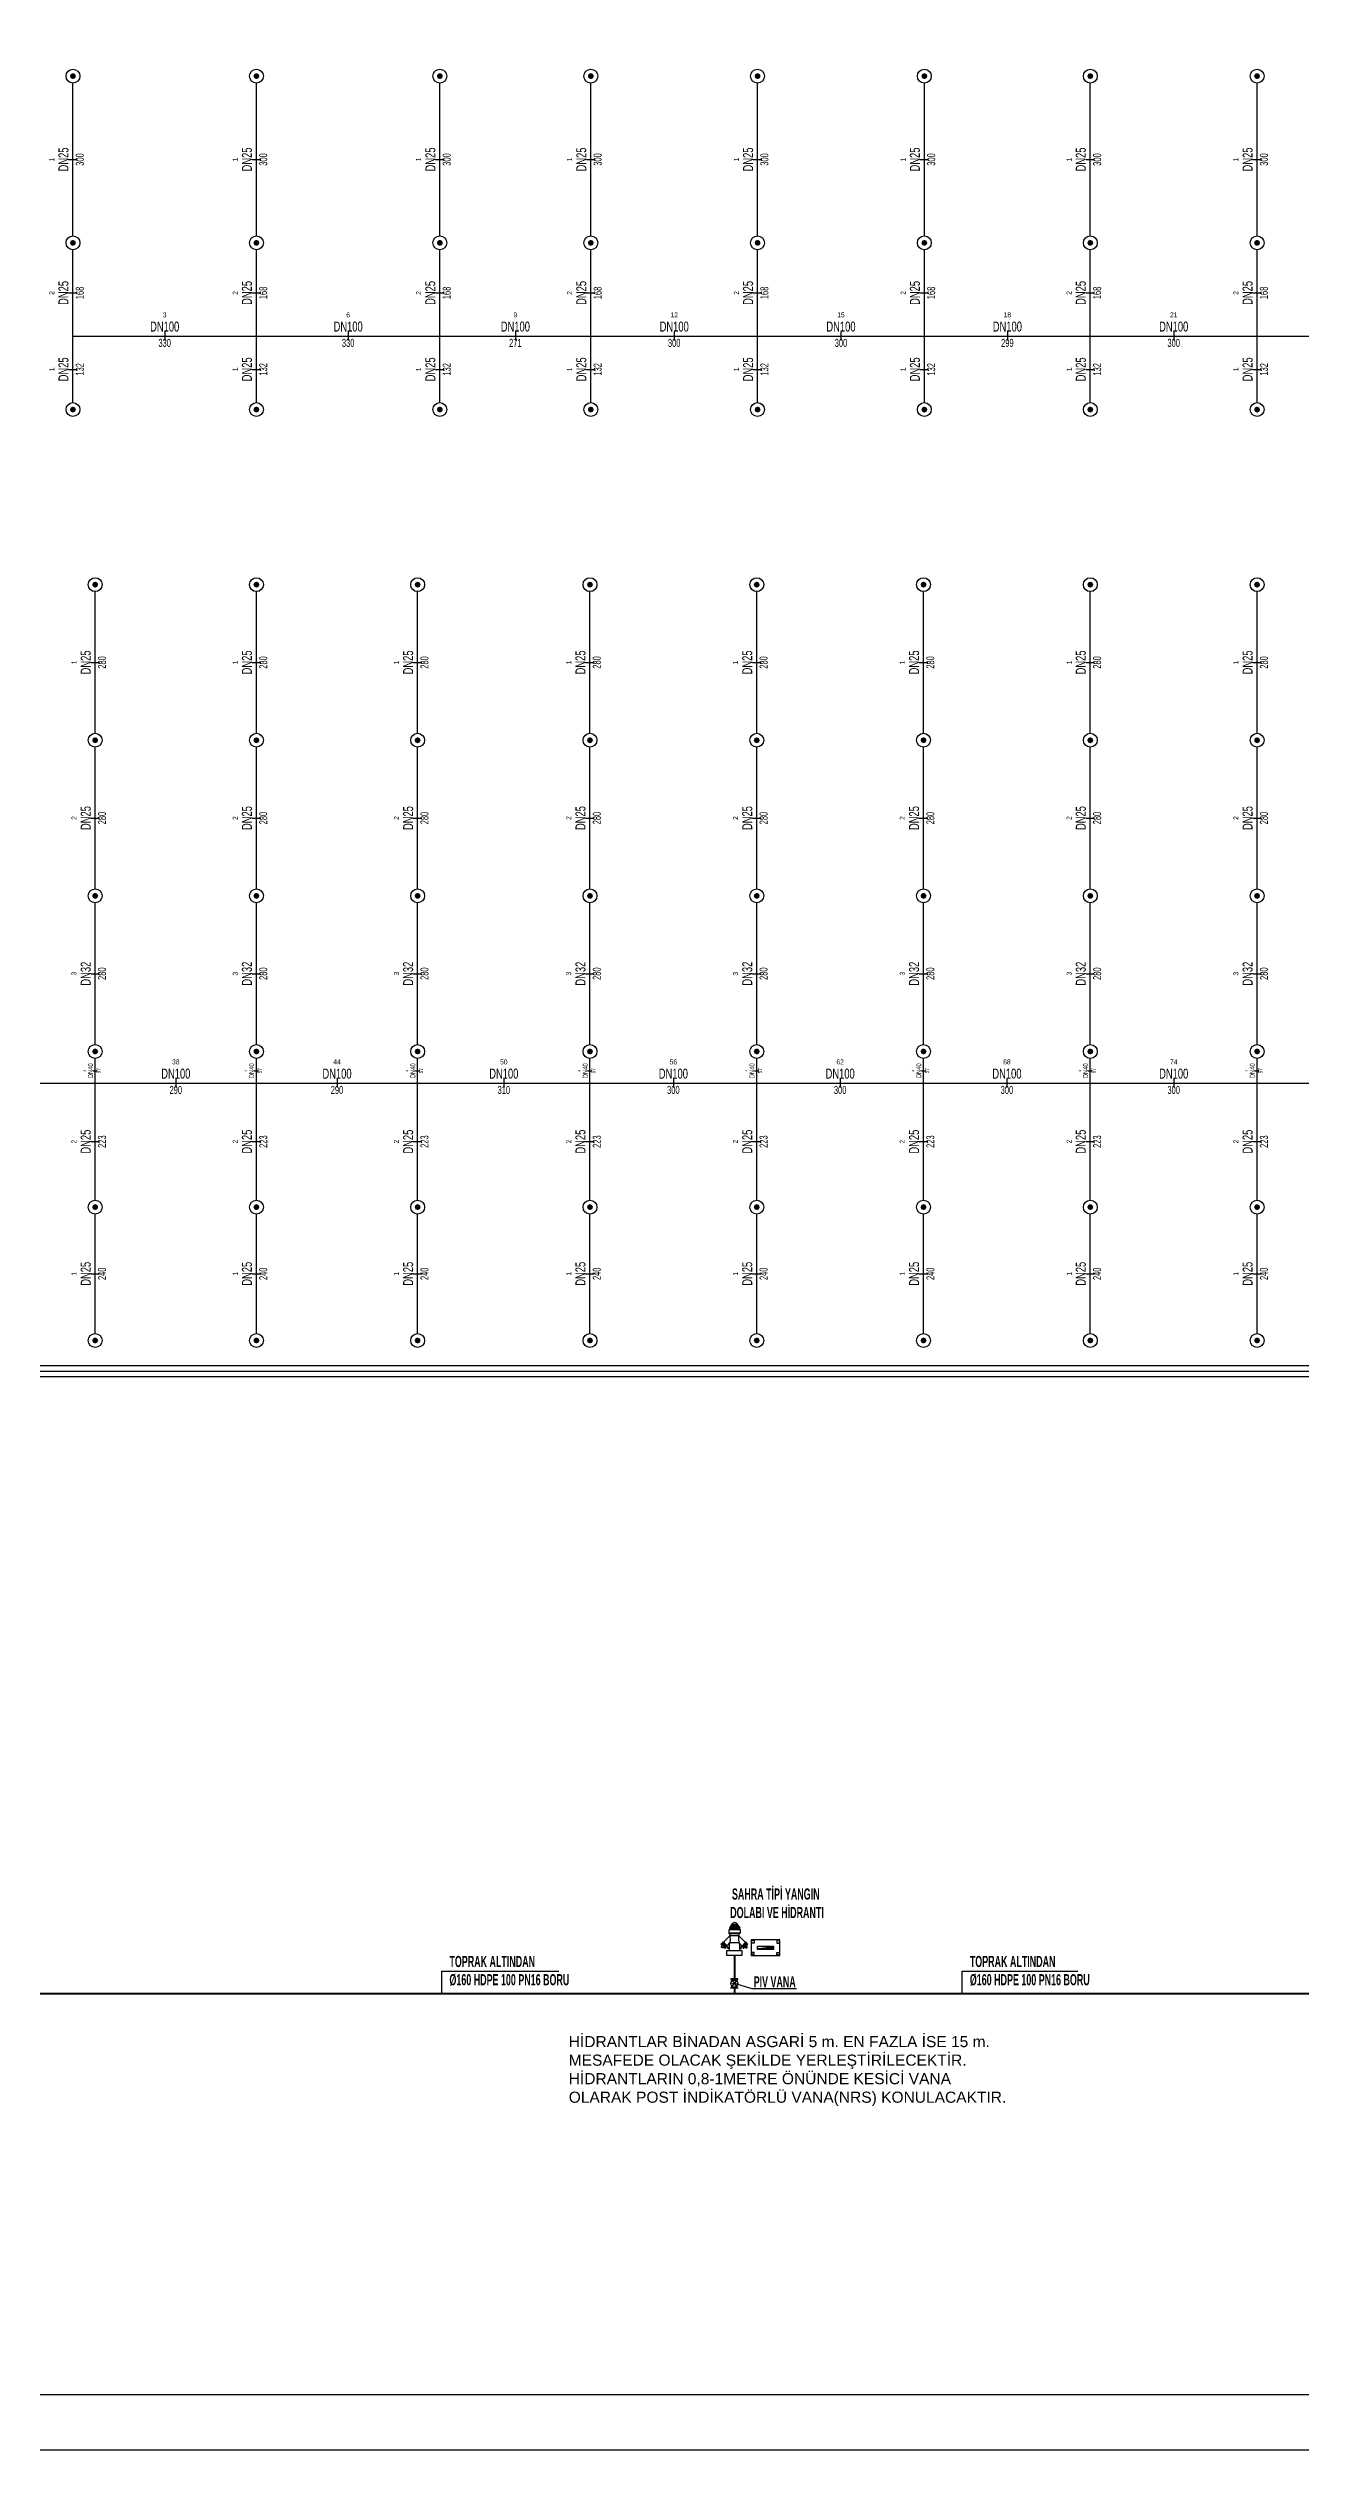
# Model space of a CAD drawing. Header units: centimetres. Extents: x 394264 to 551709, y 50011 to 59011.
# Drawn here: x 485675 to 487929, y 50011 to 54333 of the extents above; entities that cross this region are included whole.
import ezdxf
from ezdxf.enums import TextEntityAlignment as Align

# ---------------------------------------------------------------- set-up
doc = ezdxf.new("R2010")
doc.units = ezdxf.units.CM
doc.layers.get('0').update_dxf_attribs({"lineweight": 9})
for name, color, linetype in [('-M-YNGN-BORUID', 7, 'Continuous'), ('-M-YNGN-BORUUZUN', 7, 'Continuous'), ('-M-YNGN-BORUYUK', 7, 'Continuous'), ('-M-YNGN-SPR-YUK', 7, 'Continuous'), ('-M-YNGN-ZON4-CAP-', 7, 'Continuous'), ('-M-YNGN-ZON4-SPR-', 7, 'Continuous')]:
    doc.layers.add(name, color=color, linetype=linetype)
doc.layers.add('-M-YNGN-SPR-CAPCIZGI', color=188, linetype='Continuous', plot=False)
for name, color, linetype, lineweight in [('-M-YNGN-ZON1', 5, 'SP', 30), ('-M-YNGN-ZON2', 4, 'SP', 30), ('-M-YNGN-ZON4', 3, 'SP', 30), ('-M-YNGN-ZON7', 60, 'SP', 30), ('0-KRCN-Z-ANTET', 71, 'Continuous', 30), ('0-MEK-SHT-YAZI-ÇAP-TEMSU', 81, 'Continuous', 30), ('0-MEK-YNG-BORU', 1, 'boruYLINE', 40), ('0-MEK-YNG-CIHAZ', 4, 'Continuous', 30), ('0-MEK-YNG-KURESEL VANA', 4, 'Continuous', 25), ('0-MEK-YNG-YAZI', 71, 'Continuous', 35), ('0-MEK-Z-ANTET', 71, 'Continuous', 30), ('3-ME-01', 26, 'boruYLINE', 35)]:
    doc.layers.add(name, color=color, linetype=linetype, lineweight=lineweight)
doc.layers.add('0-MEK-WIPEOUT', color=7, linetype='Continuous', lineweight=15, plot=False)
doc.styles.add('CAP', font='ARIALNB.TTF')
doc.styles.add('CIZGI', font='tahoma.ttf', dxfattribs={"width": 0.8, "oblique": 20})
doc.styles.add('HCAD', font='HCAD.SHX', dxfattribs={"width": 0.8, "height": 0.2})
doc.styles.add('PIPESIZE', font='hcad.shx', dxfattribs={"width": 0.8})
doc.styles.add('SPR-NOT', font='romans.shx')
doc.styles.get("Standard").update_dxf_attribs({"font": 'arial.ttf'})
doc.linetypes.add('boruYLINE', pattern='A,50,-0.8,["Y",CAP,S=7,R=0,X=0,Y=-3],-7', length=57.8)
doc.linetypes.add('SP', pattern='A,2,-0.1,["SP",CIZGI,S=0.14,R=0.2,X=0,Y=-0.07],-0.255', length=2.355)

# ---------------------------------------------------------------- blocks, each defined once
blk = doc.blocks.new('G$CF1021D0B')
at = {"color": 4}
blk.add_wipeout([(-17, -12), (-18, -15), (-20, -15), (-20, 15), (-18, 15), (-17, 12), (-12, 9), (-11, 10), (-10, 11), (-9, 12), (-8, 13), (-6, 14), (-4, 14), (-2, 15), (0, 15), (1, 15), (2, 15), (4, 15), (5, 14), (7, 13), (8, 13), (9, 12), (11, 11), (12, 10), (12, 9), (17, 12), (18, 15), (20, 15), (20, -15), (18, -15), (17, -12), (16, -11), (12, -9), (12, -9), (11, -10), (10, -11), (10, -12), (9, -12), (8, -13), (7, -13), (6, -14), (6, -14), (5, -14), (3, -15), (1, -15), (0, -15), (0, -15), (-2, -15), (-4, -15), (-4, -14), (-6, -14), (-6, -14), (-8, -13), (-9, -12), (-10, -11), (-11, -10), (-12, -9), (-12, -9)], dxfattribs=at).dxf.layer = '0-MEK-WIPEOUT'
at = {"layer": '0-MEK-YNG-KURESEL VANA'}
for p, q in [((-5, 3), (-17, 12)), ((-17, -12), (-17, 12)), ((4, 4), (17, 12)), ((17, -12), (17, 12)), ((-17, -12), (-5, -3)), ((17, -12), (4, -4))]:
    blk.add_line(p, q, dxfattribs=at)
for points in [[(-18, 15), (-20, 15), (-20, -15), (-18, -15)], [(18, 15), (20, 15), (20, -15), (18, -15)]]:
    blk.add_lwpolyline(points, close=True, dxfattribs=at)
at = {"layer": '0-MEK-YNG-KURESEL VANA', "const_width": 2}
for points in [[(0, 6), (0, 15)], [(0, -15), (0, -6)]]:
    blk.add_lwpolyline(points, dxfattribs=at)
at = {"layer": '0-MEK-YNG-KURESEL VANA'}
for radius in [15, 5.68]:
    blk.add_circle((0, 0), radius, dxfattribs=at)
blk = doc.blocks.new('SAHRA TİPİ YANGIN DOLABI VE HİDRANTI')
at = {"layer": '0-MEK-SHT-YAZI-ÇAP-TEMSU', "linetype": 'Continuous'}
blk.add_line((268, -1), (76, -1), dxfattribs=at)
at = {"layer": '0-MEK-YNG-BORU', "ltscale": 30}
blk.add_line((0, 142), (0, 41), dxfattribs=at)
at = {"layer": '0-MEK-YNG-CIHAZ'}
for p, q in [((-48, 199), (-18, 229)), ((-18, 239), (-19, 239)), ((-18, 267), (-18, 264)), ((-18, 267), (20, 267)), ((-18, 258), (-18, 261)), ((-18, 255), (-18, 255)), ((-18, 229), (18, 229)), ((-12, 274), (15, 274)), ((48, 199), (18, 229)), ((20, 239), (19, 239)), ((20, 267), (20, 264)), ((20, 258), (20, 261)), ((20, 255), (20, 255)), ((196, 210), (72, 210)), ((72, 210), (72, 142)), ((75, 208), (86, 208)), ((75, 196), (75, 208)), ((86, 208), (86, 196)), ((194, 208), (183, 208)), ((183, 208), (183, 196)), ((194, 196), (194, 208)), ((196, 142), (196, 210)), ((-54, 193), (-51, 196)), ((-35, 181), (-38, 178)), ((-19, 198), (-32, 184)), ((-19, 198), (19, 198)), ((19, 198), (32, 184)), ((35, 181), (38, 178)), ((54, 193), (51, 196)), ((72, 142), (196, 142)), ((86, 196), (75, 196)), ((86, 156), (75, 156)), ((75, 156), (75, 145)), ((75, 145), (86, 145)), ((86, 145), (86, 156)), ((100, 169), (100, 183)), ((100, 183), (169, 183)), ((100, 171), (168, 182)), ((168, 171), (100, 171)), ((169, 169), (100, 169)), ((115, 172), (167, 181)), ((167, 172), (115, 172)), ((129, 173), (165, 179)), ((165, 173), (129, 173)), ((143, 174), (164, 178)), ((164, 174), (143, 174)), ((157, 175), (163, 176)), ((163, 175), (157, 175)), ((163, 176), (163, 175)), ((164, 178), (164, 174)), ((165, 179), (165, 173)), ((167, 181), (167, 172)), ((168, 182), (168, 171)), ((169, 183), (169, 169)), ((183, 196), (194, 196)), ((183, 145), (183, 156)), ((183, 156), (194, 156)), ((194, 145), (183, 145)), ((194, 156), (194, 145))]:
    blk.add_line(p, q, dxfattribs=at)
for points in [[(-22, 239), (-22, 255), (25, 255), (25, 239)], [(-22, 239), (22, 239), (22, 236), (-22, 236)], [(-20, 264), (23, 264), (23, 261), (-20, 261)], [(-20, 258), (23, 258), (23, 255), (-20, 255)], [(-58, 192), (-55, 195), (-37, 176), (-40, 173)], [(-52, 198), (-49, 201), (-31, 182), (-34, 179)], [(-32, 142), (-32, 164), (32, 164), (32, 142)], [(52, 198), (49, 201), (31, 182), (34, 179)], [(58, 192), (55, 195), (37, 176), (40, 173)]]:
    blk.add_lwpolyline(points, close=True, dxfattribs=at)
for points in [[(-18, 267), (-12, 274)], [(20, 267), (15, 274), (15, 276), (-12, 276)], [(-12, 274), (-12, 276)], [(-22, 187), (-22, 164)], [(22, 187), (22, 164)]]:
    blk.add_lwpolyline(points, dxfattribs=at)
for points in [[(-52, 185), (-46, 180), (-50, 176, -0.414214), (-53, 176), (-55, 179, -0.414214), (-55, 182)], [(-22, 179), (-22, 172), (-26, 172, -0.414214), (-29, 174), (-29, 177, -0.414214), (-26, 179)], [(22, 179), (22, 172), (26, 172, 0.414214), (29, 174), (29, 177, 0.414214), (26, 179)], [(52, 185), (46, 180), (50, 176, 0.414214), (53, 176), (55, 179, 0.414214), (55, 182)]]:
    blk.add_lwpolyline(points, format="xyb", close=True, dxfattribs=at)
for centre, radius, start, end in [((-111, 216), 93.7, 341.7681, 12.076), ((1, 270), 14.7, 25.4783, 154.5217), ((111, 216), 93.7, 167.924, 198.2319)]:
    blk.add_arc(centre, radius, start, end, dxfattribs=at)
at = {"layer": '0-MEK-SHT-YAZI-ÇAP-TEMSU', "linetype": 'Continuous', "style": 'CAP', "width": 0.7}
for s, p in [('SAHRA TİPİ YANGIN ', (184, 384, 50738)), ('DOLABI VE HİDRANTI', (184, 304, 50738)), ('PIV VANA', (174, 5, 50738))]:
    blk.add_text(s, height=48, dxfattribs=at).set_placement(p, align=Align.CENTER)
at = {"layer": '3-ME-01', "rotation": 270}
blk.add_blockref('G$CF1021D0B', (0, 21), dxfattribs=at)
at = {"layer": '0-MEK-SHT-YAZI-ÇAP-TEMSU', "linetype": 'Continuous'}
blk.add_line((76, -1), (0, 21), dxfattribs=at)
at = {"layer": '0-MEK-YNG-BORU', "ltscale": 30}
blk.add_line((0, 0), (0, -22), dxfattribs=at)
blk = doc.blocks.new('SP-C-UP-12')
at = {"ltscale": 10}
blk.add_line((0, 0), (0, 0), dxfattribs=at)
at = {"color": 1, "linetype": 'Continuous'}
blk.add_circle((0, 0), 12.5, dxfattribs=at)
at = {"ltscale": 10}
for points in [[(-5.4, 0), (-3.8, 3.8), (-3.8, -3.8), (0, 5.4)], [(-3.8, -3.8), (0, 5.4), (0, -5.4), (3.8, 3.8)], [(0, -5.4), (3.8, 3.8), (3.8, -3.8), (5.4, 0)]]:
    blk.add_solid(points, dxfattribs=at)
at = {"layer": '-M-YNGN-SPR-YUK', "style": 'SPR-NOT', "width": 0.5, "flags": 9}
for tag, p in [('YUK', (0, 17.8)), ('CAP', (0, 14.4)), ('TIP', (0.2, 10.8))]:
    blk.add_attdef(tag, text='', height=2.5, dxfattribs=at).set_placement(p, align=Align.MIDDLE_CENTER)
blk = doc.blocks.new('SPRKL100')
at = {"layer": '-M-YNGN-SPR-CAPCIZGI'}
blk.add_line((0, 0.43), (0, -0.43), dxfattribs=at)
at = {"layer": '-M-YNGN-BORUID', "color": 0, "style": 'HCAD', "width": 0.8, "flags": 1}
blk.add_attdef('DIC', text='', height=0.4, dxfattribs=at).set_placement((0, -1.69), align=Align.CENTER)
at = {"layer": '-M-YNGN-BORUUZUN', "color": 0, "style": 'HCAD', "width": 0.7}
blk.add_attdef('BOY', text='', height=0.8, dxfattribs=at).set_placement((0, -1.08), align=Align.CENTER)
at = {"layer": '-M-YNGN-BORUYUK', "color": 6, "style": 'PIPESIZE', "width": 0.8}
blk.add_attdef('YUK', text='', height=0.5, dxfattribs=at).set_placement((0, 1.87), align=Align.CENTER)
at = {"color": 0, "style": 'PIPESIZE', "width": 0.7}
blk.add_attdef('CAP', text='', height=1, dxfattribs=at).set_placement((0, 0.45), align=Align.CENTER)
blk = doc.blocks.new('A$C69E72E55')
at = {"layer": '-M-YNGN-ZON4', "ltscale": 50}
for p, q in [((485719.7, 53995.1), (485719.7, 54270.1)), ((486049.7, 53995.1), (486049.7, 54270.1)), ((486379.7, 53995.1), (486379.7, 54270.1)), ((486651.2, 53995.1), (486651.2, 54270.1)), ((486951.2, 53995.1), (486951.2, 54270.1)), ((487251.2, 53995.1), (487251.2, 54270.1)), ((487549.7, 53995.1), (487549.7, 54270.1)), ((487849.7, 53995.1), (487849.7, 54270.1)), ((485719.7, 53814.9), (485719.7, 53970.1)), ((486049.7, 53814.9), (486049.7, 53970.1)), ((486379.7, 53814.9), (486379.7, 53970.1)), ((486651.2, 53814.9), (486651.2, 53970.1)), ((486951.2, 53814.9), (486951.2, 53970.1)), ((487251.2, 53814.9), (487251.2, 53970.1)), ((487549.7, 53814.9), (487549.7, 53970.1)), ((487849.7, 53814.9), (487849.7, 53970.1)), ((485719.7, 53695.1), (485719.7, 53814.9)), ((485719.7, 53814.9), (486049.7, 53814.9)), ((486049.7, 53695.1), (486049.7, 53814.9)), ((486049.7, 53814.9), (486379.7, 53814.9)), ((486379.7, 53695.1), (486379.7, 53814.9)), ((486379.7, 53814.9), (486651.2, 53814.9)), ((486651.2, 53695.1), (486651.2, 53814.9)), ((486651.2, 53814.9), (486951.2, 53814.9)), ((486951.2, 53695.1), (486951.2, 53814.9)), ((486951.2, 53814.9), (487251.2, 53814.9)), ((487251.2, 53695.1), (487251.2, 53814.9)), ((487251.2, 53814.9), (487549.7, 53814.9)), ((487549.7, 53695.1), (487549.7, 53814.9)), ((487549.7, 53814.9), (487849.7, 53814.9)), ((487849.7, 53695.1), (487849.7, 53814.9)), ((487849.7, 53814.9), (488149.7, 53814.9)), ((485759.7, 53100.1), (485759.7, 53355.1)), ((486049.7, 53100.1), (486049.7, 53355.1)), ((486339.7, 53100.1), (486339.7, 53355.1)), ((486649.7, 53100.1), (486649.7, 53355.1)), ((486949.7, 53100.1), (486949.7, 53355.1)), ((487249.7, 53100.1), (487249.7, 53355.1)), ((487549.7, 53100.1), (487549.7, 53355.1)), ((487849.7, 53100.1), (487849.7, 53355.1)), ((485759.7, 52820.1), (485759.7, 53075.1)), ((486049.7, 52820.1), (486049.7, 53075.1)), ((486339.7, 52820.1), (486339.7, 53075.1)), ((486649.7, 52820.1), (486649.7, 53075.1)), ((486949.7, 52820.1), (486949.7, 53075.1)), ((487249.7, 52820.1), (487249.7, 53075.1)), ((487549.7, 52820.1), (487549.7, 53075.1)), ((487849.7, 52820.1), (487849.7, 53075.1)), ((485759.7, 52540.1), (485759.7, 52795.1)), ((486049.7, 52540.1), (486049.7, 52795.1)), ((486339.7, 52540.1), (486339.7, 52795.1)), ((486649.7, 52540.1), (486649.7, 52795.1)), ((486949.7, 52540.1), (486949.7, 52795.1)), ((487249.7, 52540.1), (487249.7, 52795.1)), ((487549.7, 52540.1), (487549.7, 52795.1)), ((487849.7, 52540.1), (487849.7, 52795.1)), ((485759.7, 52470.7), (485759.7, 52515.1)), ((486049.7, 52470.7), (486049.7, 52515.1)), ((486339.7, 52470.7), (486339.7, 52515.1)), ((486649.7, 52470.7), (486649.7, 52515.1)), ((486949.7, 52470.7), (486949.7, 52515.1)), ((487249.7, 52470.7), (487249.7, 52515.1)), ((487549.7, 52470.7), (487549.7, 52515.1)), ((487849.7, 52470.7), (487849.7, 52515.1)), ((485534.7, 52470.7), (485759.7, 52470.7)), ((485759.7, 52260.1), (485759.7, 52470.7)), ((485759.7, 52470.7), (486049.7, 52470.7)), ((486049.7, 52260.1), (486049.7, 52470.7)), ((486049.7, 52470.7), (486339.7, 52470.7)), ((486339.7, 52260.1), (486339.7, 52470.7)), ((486339.7, 52470.7), (486649.7, 52470.7)), ((486649.7, 52260.1), (486649.7, 52470.7)), ((486649.7, 52470.7), (486949.7, 52470.7)), ((486949.7, 52260.1), (486949.7, 52470.7)), ((486949.7, 52470.7), (487249.7, 52470.7)), ((487249.7, 52260.1), (487249.7, 52470.7)), ((487249.7, 52470.7), (487549.7, 52470.7)), ((487549.7, 52260.1), (487549.7, 52470.7)), ((487549.7, 52470.7), (487849.7, 52470.7)), ((487849.7, 52260.1), (487849.7, 52470.7)), ((487849.7, 52470.7), (488149.7, 52470.7)), ((485759.7, 52020.1), (485759.7, 52235.1)), ((486049.7, 52020.1), (486049.7, 52235.1)), ((486339.7, 52020.1), (486339.7, 52235.1)), ((486649.7, 52020.1), (486649.7, 52235.1)), ((486949.7, 52020.1), (486949.7, 52235.1)), ((487249.7, 52020.1), (487249.7, 52235.1)), ((487549.7, 52020.1), (487549.7, 52235.1)), ((487849.7, 52020.1), (487849.7, 52235.1))]:
    blk.add_line(p, q, dxfattribs=at)
at = {"layer": '-M-YNGN-ZON4-CAP-', "rotation": 90}
for p, xscale, yscale, zscale, values in [((485719.7, 54132.6), 18, 18, 18, {'YUK': '1', 'CAP': 'DN25', 'BOY': '300'}), ((486049.7, 54132.6), 18, 18, 18, {'YUK': '1', 'CAP': 'DN25', 'BOY': '300'}), ((486379.7, 54132.6), 18, 18, 18, {'YUK': '1', 'CAP': 'DN25', 'BOY': '300'}), ((486651.2, 54132.6), 18, 18, 18, {'YUK': '1', 'CAP': 'DN25', 'BOY': '300'}), ((486951.2, 54132.6), 18, 18, 18, {'YUK': '1', 'CAP': 'DN25', 'BOY': '300'}), ((487251.2, 54132.6), 18, 18, 18, {'YUK': '1', 'CAP': 'DN25', 'BOY': '300'}), ((487549.7, 54132.6), 18, 18, 18, {'YUK': '1', 'CAP': 'DN25', 'BOY': '300'}), ((487849.7, 54132.6), 18, 18, 18, {'YUK': '1', 'CAP': 'DN25', 'BOY': '300'}), ((485719.7, 53892.5), 18, 18, 18, {'YUK': '2', 'CAP': 'DN25', 'BOY': '168'}), ((486049.7, 53892.5), 18, 18, 18, {'YUK': '2', 'CAP': 'DN25', 'BOY': '168'}), ((486379.7, 53892.5), 18, 18, 18, {'YUK': '2', 'CAP': 'DN25', 'BOY': '168'}), ((486651.2, 53892.5), 18, 18, 18, {'YUK': '2', 'CAP': 'DN25', 'BOY': '168'}), ((486951.2, 53892.5), 18, 18, 18, {'YUK': '2', 'CAP': 'DN25', 'BOY': '168'}), ((487251.2, 53892.5), 18, 18, 18, {'YUK': '2', 'CAP': 'DN25', 'BOY': '168'}), ((487549.7, 53892.5), 18, 18, 18, {'YUK': '2', 'CAP': 'DN25', 'BOY': '168'}), ((487849.7, 53892.5), 18, 18, 18, {'YUK': '2', 'CAP': 'DN25', 'BOY': '168'}), ((485719.7, 53755), 18, 18, 18, {'YUK': '1', 'CAP': 'DN25', 'BOY': '132'}), ((486049.7, 53755), 18, 18, 18, {'YUK': '1', 'CAP': 'DN25', 'BOY': '132'}), ((486379.7, 53755), 18, 18, 18, {'YUK': '1', 'CAP': 'DN25', 'BOY': '132'}), ((486651.2, 53755), 18, 18, 18, {'YUK': '1', 'CAP': 'DN25', 'BOY': '132'}), ((486951.2, 53755), 18, 18, 18, {'YUK': '1', 'CAP': 'DN25', 'BOY': '132'}), ((487251.2, 53755), 18, 18, 18, {'YUK': '1', 'CAP': 'DN25', 'BOY': '132'}), ((487549.7, 53755), 18, 18, 18, {'YUK': '1', 'CAP': 'DN25', 'BOY': '132'}), ((487849.7, 53755), 18, 18, 18, {'YUK': '1', 'CAP': 'DN25', 'BOY': '132'}), ((485759.7, 53227.6), 18, 18, 18, {'YUK': '1', 'CAP': 'DN25', 'BOY': '280'}), ((486049.7, 53227.6), 18, 18, 18, {'YUK': '1', 'CAP': 'DN25', 'BOY': '280'}), ((486339.7, 53227.6), 18, 18, 18, {'YUK': '1', 'CAP': 'DN25', 'BOY': '280'}), ((486649.7, 53227.6), 18, 18, 18, {'YUK': '1', 'CAP': 'DN25', 'BOY': '280'}), ((486949.7, 53227.6), 18, 18, 18, {'YUK': '1', 'CAP': 'DN25', 'BOY': '280'}), ((487249.7, 53227.6), 18, 18, 18, {'YUK': '1', 'CAP': 'DN25', 'BOY': '280'}), ((487549.7, 53227.6), 18, 18, 18, {'YUK': '1', 'CAP': 'DN25', 'BOY': '280'}), ((487849.7, 53227.6), 18, 18, 18, {'YUK': '1', 'CAP': 'DN25', 'BOY': '280'}), ((485759.7, 52947.6), 18, 18, 18, {'YUK': '2', 'CAP': 'DN25', 'BOY': '280'}), ((486049.7, 52947.6), 18, 18, 18, {'YUK': '2', 'CAP': 'DN25', 'BOY': '280'}), ((486339.7, 52947.6), 18, 18, 18, {'YUK': '2', 'CAP': 'DN25', 'BOY': '280'}), ((486649.7, 52947.6), 18, 18, 18, {'YUK': '2', 'CAP': 'DN25', 'BOY': '280'}), ((486949.7, 52947.6), 18, 18, 18, {'YUK': '2', 'CAP': 'DN25', 'BOY': '280'}), ((487249.7, 52947.6), 18, 18, 18, {'YUK': '2', 'CAP': 'DN25', 'BOY': '280'}), ((487549.7, 52947.6), 18, 18, 18, {'YUK': '2', 'CAP': 'DN25', 'BOY': '280'}), ((487849.7, 52947.6), 18, 18, 18, {'YUK': '2', 'CAP': 'DN25', 'BOY': '280'}), ((485759.7, 52667.6), 18, 18, 18, {'YUK': '3', 'CAP': 'DN32', 'BOY': '280'}), ((486049.7, 52667.6), 18, 18, 18, {'YUK': '3', 'CAP': 'DN32', 'BOY': '280'}), ((486339.7, 52667.6), 18, 18, 18, {'YUK': '3', 'CAP': 'DN32', 'BOY': '280'}), ((486649.7, 52667.6), 18, 18, 18, {'YUK': '3', 'CAP': 'DN32', 'BOY': '280'}), ((486949.7, 52667.6), 18, 18, 18, {'YUK': '3', 'CAP': 'DN32', 'BOY': '280'}), ((487249.7, 52667.6), 18, 18, 18, {'YUK': '3', 'CAP': 'DN32', 'BOY': '280'}), ((487549.7, 52667.6), 18, 18, 18, {'YUK': '3', 'CAP': 'DN32', 'BOY': '280'}), ((487849.7, 52667.6), 18, 18, 18, {'YUK': '3', 'CAP': 'DN32', 'BOY': '280'}), ((485759.7, 52492.9), 9, 9, 9, {'YUK': '4', 'CAP': 'DN40', 'BOY': '57'}), ((486049.7, 52492.9), 9, 9, 9, {'YUK': '4', 'CAP': 'DN40', 'BOY': '57'}), ((486339.7, 52492.9), 9, 9, 9, {'YUK': '4', 'CAP': 'DN40', 'BOY': '57'}), ((486649.7, 52492.9), 9, 9, 9, {'YUK': '4', 'CAP': 'DN40', 'BOY': '57'}), ((486949.7, 52492.9), 9, 9, 9, {'YUK': '4', 'CAP': 'DN40', 'BOY': '57'}), ((487249.7, 52492.9), 9, 9, 9, {'YUK': '4', 'CAP': 'DN40', 'BOY': '57'}), ((487549.7, 52492.9), 9, 9, 9, {'YUK': '4', 'CAP': 'DN40', 'BOY': '57'}), ((487849.7, 52492.9), 9, 9, 9, {'YUK': '4', 'CAP': 'DN40', 'BOY': '57'}), ((485759.7, 52365.4), 18, 18, 18, {'YUK': '2', 'CAP': 'DN25', 'BOY': '223'}), ((486049.7, 52365.4), 18, 18, 18, {'YUK': '2', 'CAP': 'DN25', 'BOY': '223'}), ((486339.7, 52365.4), 18, 18, 18, {'YUK': '2', 'CAP': 'DN25', 'BOY': '223'}), ((486649.7, 52365.4), 18, 18, 18, {'YUK': '2', 'CAP': 'DN25', 'BOY': '223'}), ((486949.7, 52365.4), 18, 18, 18, {'YUK': '2', 'CAP': 'DN25', 'BOY': '223'}), ((487249.7, 52365.4), 18, 18, 18, {'YUK': '2', 'CAP': 'DN25', 'BOY': '223'}), ((487549.7, 52365.4), 18, 18, 18, {'YUK': '2', 'CAP': 'DN25', 'BOY': '223'}), ((487849.7, 52365.4), 18, 18, 18, {'YUK': '2', 'CAP': 'DN25', 'BOY': '223'}), ((485759.7, 52127.6), 18, 18, 18, {'YUK': '1', 'CAP': 'DN25', 'BOY': '240'}), ((486049.7, 52127.6), 18, 18, 18, {'YUK': '1', 'CAP': 'DN25', 'BOY': '240'}), ((486339.7, 52127.6), 18, 18, 18, {'YUK': '1', 'CAP': 'DN25', 'BOY': '240'}), ((486649.7, 52127.6), 18, 18, 18, {'YUK': '1', 'CAP': 'DN25', 'BOY': '240'}), ((486949.7, 52127.6), 18, 18, 18, {'YUK': '1', 'CAP': 'DN25', 'BOY': '240'}), ((487249.7, 52127.6), 18, 18, 18, {'YUK': '1', 'CAP': 'DN25', 'BOY': '240'}), ((487549.7, 52127.6), 18, 18, 18, {'YUK': '1', 'CAP': 'DN25', 'BOY': '240'}), ((487849.7, 52127.6), 18, 18, 18, {'YUK': '1', 'CAP': 'DN25', 'BOY': '240'})]:
    blk.add_blockref('SPRKL100', p, dxfattribs=dict(at, xscale=xscale, yscale=yscale, zscale=zscale)).add_auto_attribs(values)
at = {"layer": '-M-YNGN-ZON4-CAP-', "xscale": 18, "yscale": 18, "zscale": 18}
for p, values in [((485884.7, 53814.9), {'YUK': '3', 'CAP': 'DN100', 'BOY': '330'}), ((486214.7, 53814.9), {'YUK': '6', 'CAP': 'DN100', 'BOY': '330'}), ((486515.5, 53814.9), {'YUK': '9', 'CAP': 'DN100', 'BOY': '271'}), ((486801.2, 53814.9), {'YUK': '12', 'CAP': 'DN100', 'BOY': '300'}), ((487101.2, 53814.9), {'YUK': '15', 'CAP': 'DN100', 'BOY': '300'}), ((487400.5, 53814.9), {'YUK': '18', 'CAP': 'DN100', 'BOY': '299'}), ((487699.7, 53814.9), {'YUK': '21', 'CAP': 'DN100', 'BOY': '300'}), ((485904.7, 52470.7), {'YUK': '38', 'CAP': 'DN100', 'BOY': '290'}), ((486194.7, 52470.7), {'YUK': '44', 'CAP': 'DN100', 'BOY': '290'}), ((486494.7, 52470.7), {'YUK': '50', 'CAP': 'DN100', 'BOY': '310'}), ((486799.7, 52470.7), {'YUK': '56', 'CAP': 'DN100', 'BOY': '300'}), ((487099.7, 52470.7), {'YUK': '62', 'CAP': 'DN100', 'BOY': '300'}), ((487399.7, 52470.7), {'YUK': '68', 'CAP': 'DN100', 'BOY': '300'}), ((487699.7, 52470.7), {'YUK': '74', 'CAP': 'DN100', 'BOY': '300'})]:
    blk.add_blockref('SPRKL100', p, dxfattribs=at).add_auto_attribs(values)
at = {"layer": '-M-YNGN-ZON4-SPR-', "color": 3, "rotation": 180}
for p in [(485719.7, 54282.6), (486049.7, 54282.6), (486379.7, 54282.6), (486651.2, 54282.6), (486951.2, 54282.6), (487251.2, 54282.6), (487549.7, 54282.6), (487849.7, 54282.6), (485719.7, 53982.6), (486049.7, 53982.6), (486379.7, 53982.6), (486651.2, 53982.6), (486951.2, 53982.6), (487251.2, 53982.6), (487549.7, 53982.6), (487849.7, 53982.6), (485719.7, 53682.6), (486049.7, 53682.6), (486379.7, 53682.6), (486651.2, 53682.6), (486951.2, 53682.6), (487251.2, 53682.6), (487549.7, 53682.6), (487849.7, 53682.6), (485759.7, 53367.6), (486049.7, 53367.6), (486339.7, 53367.6), (486649.7, 53367.6), (486949.7, 53367.6), (487249.7, 53367.6), (487549.7, 53367.6), (487849.7, 53367.6), (485759.7, 53087.6), (486049.7, 53087.6), (486339.7, 53087.6), (486649.7, 53087.6), (486949.7, 53087.6), (487249.7, 53087.6), (487549.7, 53087.6), (487849.7, 53087.6), (485759.7, 52807.6), (486049.7, 52807.6), (486339.7, 52807.6), (486649.7, 52807.6), (486949.7, 52807.6), (487249.7, 52807.6), (487549.7, 52807.6), (487849.7, 52807.6), (485759.7, 52527.6), (486049.7, 52527.6), (486339.7, 52527.6), (486649.7, 52527.6), (486949.7, 52527.6), (487249.7, 52527.6), (487549.7, 52527.6), (487849.7, 52527.6), (485759.7, 52247.6), (486049.7, 52247.6), (486339.7, 52247.6), (486649.7, 52247.6), (486949.7, 52247.6), (487249.7, 52247.6), (487549.7, 52247.6), (487849.7, 52247.6), (485759.7, 52007.6), (486049.7, 52007.6), (486339.7, 52007.6), (486649.7, 52007.6), (486949.7, 52007.6), (487249.7, 52007.6), (487549.7, 52007.6), (487849.7, 52007.6)]:
    blk.add_blockref('SP-C-UP-12', p, dxfattribs=at)

msp = doc.modelspace()

# ---------------------------------------------------------------- linework, layer by layer
at = {"layer": '-M-YNGN-ZON1', "ltscale": 50}
msp.add_line((483814.6, 51942.6), (495092.6, 51942.6), dxfattribs=at)
at = {"layer": '-M-YNGN-ZON2', "ltscale": 50}
msp.add_line((483814.6, 51952.6), (494942.6, 51952.6), dxfattribs=at)
at = {"layer": '-M-YNGN-ZON7', "ltscale": 50}
msp.add_line((483814.6, 51962.6), (495192.6, 51962.6), dxfattribs=at)
at = {"layer": '0-KRCN-Z-ANTET'}
for points in [[(394264.1, 50011.3), (551709.3, 50011.3), (551709.3, 59011.3), (394264.1, 59011.3)], [(470564.1, 50111.3), (502064.1, 50111.3), (502064.1, 58911.3), (470564.1, 58911.3)]]:
    msp.add_lwpolyline(points, close=True, dxfattribs=at)
at = {"layer": '0-MEK-SHT-YAZI-ÇAP-TEMSU', "linetype": 'Continuous'}
for p, q in [((486383.3, 50872.8), (486593.6, 50872.8)), ((486383.3, 50832.6), (486383.3, 50872.8)), ((487319.3, 50872.8), (487527.3, 50872.8)), ((487319.3, 50832.6), (487319.3, 50872.8))]:
    msp.add_line(p, q, dxfattribs=at)

# ---------------------------------------------------------------- texts
at = {"layer": '0-MEK-SHT-YAZI-ÇAP-TEMSU', "linetype": 'Continuous', "style": 'CAP', "width": 0.7}
for s, p in [('TOPRAK ALTINDAN', (486396.9, 50880.2)), ('TOPRAK ALTINDAN', (487333, 50880.2)), ('Ø160 HDPE 100 PN16 BORU', (486396.9, 50847.4)), ('Ø160 HDPE 100 PN16 BORU', (487333, 50847.4))]:
    msp.add_text(s, height=20, dxfattribs=at).set_placement(p)
at = {"layer": '0-MEK-YNG-YAZI', "insert": (486611.5, 50630), "char_height": 20, "width": 804.516, "attachment_point": 7}
msp.add_mtext('\\fArial|b0|i0|c162;HİDRANTLAR BİNADAN ASGARİ 5 m. EN FAZLA İSE 15 m. MESAFEDE OLACAK ŞEKİLDE YERLEŞTİRİLECEKTİR.\\PHİDRANTLARIN 0,8-1METRE ÖNÜNDE KESİCİ VANA OLARAK POST İNDİKATÖRLÜ VANA(NRS) KONULACAKTIR.', dxfattribs=at)

# ---------------------------------------------------------------- next in the draw order: block references
at = {"layer": '0-MEK-Z-ANTET', "ltscale": 1.5, "xscale": 0.4166666666666667, "yscale": 0.4166666666666667, "zscale": 0.4166666666666667, "rotation": 359.9999999999999}
msp.add_blockref('SAHRA TİPİ YANGIN DOLABI VE HİDRANTI', (486909.5, 50841.6), dxfattribs=at)

# ---------------------------------------------------------------- next in the draw order: linework, layer by layer
at = {"layer": '0-MEK-YNG-BORU', "ltscale": 2}
msp.add_line((473971, 50832.6), (494512.2, 50832.6), dxfattribs=at)

# ---------------------------------------------------------------- next in the draw order: block references
at = {"layer": '-M-YNGN-ZON4', "ltscale": 50}
msp.add_blockref('A$C69E72E55', (0, 0), dxfattribs=at)

doc.saveas('drawing.dxf')
